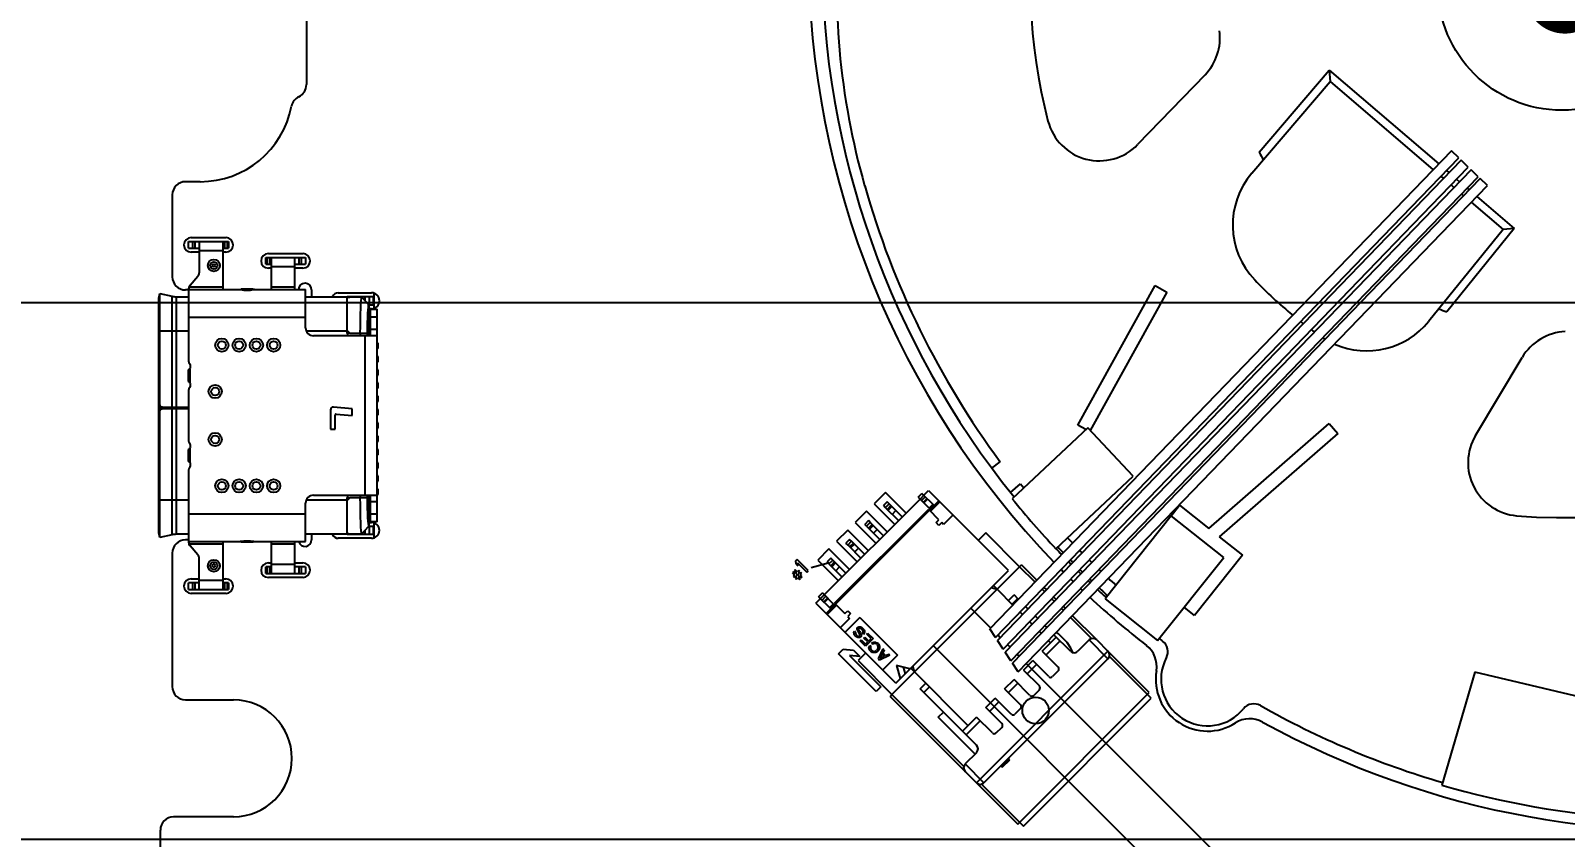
# Model space of a CAD drawing. Header units: millimetres. Extents: x 0 to 594, y 0 to 420.
# Drawn here: x 136.5 to 194.3, y 225.2 to 255.5 of the extents above; entities that cross this region are included whole.
import ezdxf

# ---------------------------------------------------------------- set-up
doc = ezdxf.new("R2010")
doc.units = ezdxf.units.MM
doc.header["$LTSCALE"] = 32.67
doc.layers.get('0').update_dxf_attribs({"linetype": 'CONTINUOUS'})
doc.layers.add('FEATURE', color=7, linetype='CONTINUOUS')
doc.styles.get("Standard").update_dxf_attribs({"font": 'txt', "width": 0.8})
doc.dimstyles.new('DIMSTYLE_1', dxfattribs={"dimtxt": 2.5, "dimasz": 3, "dimexe": 1.5, "dimexo": 1.2, "dimtad": 1, "dimdsep": 46, "dimtxsty": 'STANDARD', "dimblk": '_FILLED', "dimblk1": '_FILLED', "dimblk2": '_FILLED', "dimcen": 0.09, "dimazin": 2, "dimtp": 0.01, "dimtm": 0.01, "dimtfac": 1, "dimtofl": 0, "dimtmove": 0, "dimatfit": 3, "dimldrblk": '_FILLED', "dimfxl": 1, "dimtolj": 1, "dimarcsym": 0})
doc.dimstyles.get("Standard").update_dxf_attribs({"dimtxt": 2.5, "dimasz": 3, "dimexe": 1.5, "dimexo": 1.2, "dimtad": 1, "dimdsep": 46, "dimtxsty": 'STANDARD', "dimblk": '_FILLED', "dimblk1": '_FILLED', "dimblk2": '_FILLED', "dimcen": 0.09, "dimazin": 2, "dimtol": 1, "dimtp": 0.01, "dimtm": 0.01, "dimtfac": 1, "dimtofl": 0, "dimtmove": 0, "dimatfit": 3, "dimldrblk": '_FILLED', "dimfxl": 1, "dimtolj": 1, "dimarcsym": 0})

# ---------------------------------------------------------------- blocks, each defined once
blk = doc.blocks.new('_FILLED')
at = {"color": 0, "linetype": 'BYBLOCK'}
blk.add_solid([(0, 0), (-1, 0.167), (-1, -0.167)], dxfattribs=at)
blk = doc.blocks.new('*D8')
at = {"color": 7, "linetype": 'CONTINUOUS'}
for p, q in [((95.308, 225.109), (95.308, 230.109)), ((95.308, 230.109), (95.308, 222.809)), ((253.985, 225.109), (93.808, 225.109)), ((95.308, 209.895), (95.308, 222.809)), ((118.085, 220.509), (93.808, 220.509)), ((95.308, 220.509), (95.308, 209.895))]:
    blk.add_line(p, q, dxfattribs=at)
at = {"color": 7, "linetype": 'CONTINUOUS', "xscale": 3, "yscale": 3, "zscale": 3}
for p, rotation in [((95.308, 225.109), 270), ((95.308, 220.509), 90)]:
    blk.add_blockref('_FILLED', p, dxfattribs=dict(at, rotation=rotation))
at = {"color": 7, "linetype": 'CONTINUOUS', "insert": (92.183, 215.895), "char_height": 2.5, "width": 6, "attachment_point": 3, "rotation": 90, "line_spacing_factor": 0.9}
blk.add_mtext('4.6', dxfattribs=at)
blk = doc.blocks.new('*D25')
at = {"color": 7, "linetype": 'CONTINUOUS'}
for p, q in [((260.148, 302.939), (123.918, 302.939)), ((125.418, 302.939), (125.418, 274.119)), ((125.418, 245.299), (125.418, 274.119)), ((232.085, 245.299), (123.918, 245.299))]:
    blk.add_line(p, q, dxfattribs=at)
at = {"color": 7, "linetype": 'CONTINUOUS', "xscale": 3, "yscale": 3, "zscale": 3}
for p, rotation in [((125.418, 302.939), 90), ((125.418, 245.299), 270)]:
    blk.add_blockref('_FILLED', p, dxfattribs=dict(at, rotation=rotation))
at = {"color": 7, "linetype": 'CONTINUOUS', "insert": (122.293, 277.185), "char_height": 2.5, "width": 10, "attachment_point": 2, "rotation": 90, "line_spacing_factor": 0.9}
blk.add_mtext('57.64', dxfattribs=at)

msp = doc.modelspace()

# ---------------------------------------------------------------- linework, layer by layer
at = {"color": 7, "linetype": 'CONTINUOUS'}
for p, q in [((146.885, 262.164), (146.885, 253.509)), ((189.984, 251.018), (172.612, 233.028)), ((172.826, 232.703), (190.258, 250.754)), ((190.344, 250.671), (172.893, 232.6)), ((173.107, 232.274), (190.617, 250.407)), ((190.722, 250.306), (173.189, 232.15)), ((142.885, 249.859), (142.335, 249.859)), ((173.402, 231.824), (190.995, 250.042)), ((191.064, 249.975), (173.457, 231.741)), ((173.67, 231.416), (191.338, 249.711)), ((141.835, 249.359), (141.835, 246.284)), ((142.45, 247.354), (142.45, 247.604)), ((142.45, 247.604), (143.95, 247.604)), ((142.45, 247.354), (142.85, 247.354)), ((142.55, 247.754), (143.858, 247.754)), ((142.85, 247.604), (142.85, 246.43)), ((143.75, 245.804), (143.75, 247.604)), ((143.75, 247.354), (143.95, 247.354)), ((143.95, 247.602), (143.95, 247.356)), ((142.85, 247.204), (142.55, 247.204)), ((143.85, 247.204), (143.75, 247.204)), ((145.35, 246.756), (145.35, 247.002)), ((145.351, 247.004), (146.85, 247.004)), ((145.351, 246.754), (145.55, 246.754)), ((145.45, 247.154), (146.758, 247.154)), ((145.55, 247.004), (145.55, 245.804)), ((146.45, 245.804), (146.45, 247.004)), ((146.45, 246.754), (146.85, 246.754)), ((146.85, 247.004), (146.85, 246.754)), ((142.501, 245.961), (142.8, 246.297)), ((145.55, 246.604), (145.45, 246.604)), ((146.75, 246.604), (146.45, 246.604)), ((141.33, 245.478), (141.369, 245.649)), ((141.369, 241.469), (141.369, 245.649)), ((141.369, 245.649), (141.827, 245.546)), ((141.98, 245.529), (142.45, 245.529)), ((142.45, 245.784), (142.335, 245.784)), ((142.45, 245.828), (142.45, 243.112)), ((142.45, 245.804), (144.425, 245.804)), ((144.425, 245.829), (144.425, 245.788)), ((144.425, 245.829), (144.875, 245.829)), ((144.525, 245.781), (144.775, 245.781)), ((144.875, 245.788), (144.875, 245.829)), ((144.875, 245.804), (146.85, 245.804)), ((144.925, 245.804), (144.925, 245.802)), ((146.85, 244.359), (146.85, 245.804)), ((146.85, 245.529), (148.42, 245.529)), ((147.08, 245.784), (147.08, 245.529)), ((148.08, 245.679), (149.33, 245.679)), ((148.42, 244.154), (148.42, 245.522)), ((148.496, 245.529), (148.496, 245.505)), ((149.39, 245.529), (148.496, 245.529)), ((148.966, 245.507), (148.52, 245.507)), ((149.225, 245.237), (148.966, 245.507)), ((149.24, 245.529), (149.24, 245.229)), ((149.39, 245.529), (149.39, 245.229)), ((149.415, 245.679), (149.415, 245.079)), ((141.33, 236.64), (141.33, 245.478)), ((149.225, 245.237), (149.215, 245.206)), ((149.225, 244.859), (149.225, 245.237)), ((149.225, 245.229), (149.39, 245.229)), ((149.225, 245.209), (149.24, 245.209)), ((149.24, 244.059), (149.24, 245.209)), ((149.33, 245.079), (149.24, 245.079)), ((149.29, 244.059), (149.29, 245.059)), ((149.29, 245.059), (149.54, 245.059)), ((149.54, 237.059), (149.54, 245.059)), ((149.24, 244.849), (149.225, 244.859)), ((149.225, 244.859), (149.24, 244.859)), ((149.54, 244.059), (147.15, 244.059)), ((148.52, 244.159), (148.42, 244.259)), ((148.52, 244.159), (149.188, 244.159)), ((148.924, 244.059), (148.924, 244.159)), ((149.188, 244.059), (149.188, 244.159)), ((149.586, 243.784), (149.54, 243.784)), ((149.586, 243.584), (149.586, 243.784)), ((149.586, 243.584), (149.54, 243.584)), ((149.586, 243.284), (149.54, 243.284)), ((149.586, 243.084), (149.586, 243.284)), ((142.45, 242.334), (142.45, 242.784)), ((142.5, 242.831), (142.5, 242.287)), ((149.54, 243.084), (149.586, 243.084)), ((149.586, 242.784), (149.54, 242.784)), ((149.586, 242.584), (149.586, 242.784)), ((149.54, 242.584), (149.586, 242.584)), ((149.586, 242.284), (149.54, 242.284)), ((149.586, 242.084), (149.54, 242.084)), ((149.586, 242.084), (149.586, 242.284)), ((142.45, 242.006), (142.45, 240.112)), ((149.586, 241.784), (149.54, 241.784)), ((149.54, 241.584), (149.586, 241.584)), ((149.586, 241.584), (149.586, 241.784)), ((141.369, 236.469), (141.369, 241.219)), ((141.406, 241.369), (142.45, 241.369)), ((141.406, 241.319), (142.45, 241.319)), ((141.425, 241.369), (141.425, 241.319)), ((141.58, 241.319), (141.58, 241.369)), ((141.73, 241.369), (141.73, 241.319)), ((147.79, 241.277), (147.79, 240.547)), ((148.6, 241.315), (147.899, 241.376)), ((147.97, 240.547), (147.97, 241.087)), ((147.997, 241.112), (148.6, 241.059)), ((148.6, 241.059), (148.6, 241.315)), ((149.586, 241.284), (149.54, 241.284)), ((149.54, 241.084), (149.586, 241.084)), ((149.586, 241.084), (149.586, 241.284)), ((147.79, 240.547), (147.97, 240.547)), ((149.586, 240.784), (149.54, 240.784)), ((149.54, 240.584), (149.586, 240.584)), ((149.586, 240.584), (149.586, 240.784)), ((142.45, 239.334), (142.45, 239.784)), ((142.5, 239.831), (142.5, 239.287)), ((149.586, 240.284), (149.54, 240.284)), ((149.54, 240.084), (149.586, 240.084)), ((149.586, 239.784), (149.54, 239.784)), ((149.586, 240.084), (149.586, 240.284)), ((149.586, 239.584), (149.586, 239.784)), ((149.586, 239.584), (149.54, 239.584)), ((149.586, 239.284), (149.54, 239.284)), ((149.586, 239.084), (149.586, 239.284)), ((142.45, 239.006), (142.45, 236.29)), ((149.54, 239.084), (149.586, 239.084)), ((149.586, 238.784), (149.54, 238.784)), ((149.54, 238.584), (149.586, 238.584)), ((149.586, 238.584), (149.586, 238.784)), ((147.15, 238.059), (149.54, 238.059)), ((148.924, 237.959), (148.924, 238.059)), ((149.188, 237.959), (149.188, 238.059)), ((149.24, 236.909), (149.24, 238.059)), ((149.29, 237.059), (149.29, 238.059)), ((149.586, 238.284), (149.54, 238.284)), ((149.54, 238.084), (149.586, 238.084)), ((149.586, 238.084), (149.586, 238.284)), ((169.913, 237.988), (170.054, 238.129)), ((170.514, 237.67), (170.054, 238.129)), ((170.125, 238.059), (170.302, 238.236)), ((170.302, 238.236), (170.705, 237.832)), ((146.85, 236.314), (146.85, 237.759)), ((148.42, 236.596), (148.42, 237.964)), ((148.52, 237.959), (148.42, 237.859)), ((149.188, 237.959), (148.52, 237.959)), ((166.377, 234.311), (169.983, 237.917)), ((166.766, 233.993), (170.302, 237.528)), ((170.337, 237.493), (166.801, 233.958)), ((168.746, 237.811), (168.605, 237.67)), ((168.686, 237.589), (168.605, 237.67)), ((168.686, 237.589), (169.17, 237.104)), ((168.827, 237.73), (168.746, 237.811)), ((169.312, 237.246), (168.827, 237.73)), ((169.913, 237.988), (170.372, 237.528)), ((170.125, 237.776), (170.266, 237.917)), ((170.337, 237.493), (170.302, 237.528)), ((170.337, 237.493), (170.676, 237.832)), ((170.69, 237.139), (170.337, 237.493)), ((170.726, 237.811), (170.372, 237.458)), ((170.705, 237.832), (170.726, 237.811)), ((173.307, 235.23), (170.726, 237.811)), ((148.966, 236.611), (149.225, 236.881)), ((149.215, 236.912), (149.225, 236.881)), ((149.225, 237.259), (149.24, 237.269)), ((149.225, 237.259), (149.225, 236.881)), ((149.225, 237.259), (149.24, 237.259)), ((149.225, 236.909), (149.24, 236.909)), ((149.39, 236.889), (149.225, 236.889)), ((149.24, 237.039), (149.33, 237.039)), ((149.24, 236.889), (149.24, 236.589)), ((149.54, 237.059), (149.29, 237.059)), ((149.39, 236.889), (149.39, 236.589)), ((149.415, 237.039), (149.415, 236.439)), ((168.039, 237.104), (167.897, 236.963)), ((167.978, 236.882), (167.897, 236.963)), ((167.978, 236.882), (168.463, 236.397)), ((168.12, 237.023), (168.039, 237.104)), ((168.605, 236.538), (168.12, 237.023)), ((170.584, 237.033), (170.69, 237.139)), ((170.69, 236.927), (170.584, 237.033)), ((170.797, 237.033), (170.69, 236.927)), ((170.867, 236.963), (170.797, 237.033)), ((171.221, 237.316), (170.867, 236.963)), ((141.369, 236.469), (141.33, 236.64)), ((141.827, 236.572), (141.369, 236.469)), ((142.45, 236.589), (141.98, 236.589)), ((142.45, 236.384), (142.335, 236.384)), ((142.45, 236.314), (144.425, 236.314)), ((143.75, 234.514), (143.75, 236.314)), ((144.375, 236.314), (144.375, 236.316)), ((144.425, 236.33), (144.425, 236.289)), ((144.875, 236.289), (144.425, 236.289)), ((144.775, 236.337), (144.525, 236.337)), ((144.875, 236.289), (144.875, 236.33)), ((144.875, 236.314), (146.85, 236.314)), ((145.55, 236.314), (145.55, 235.114)), ((146.45, 235.114), (146.45, 236.314)), ((148.42, 236.589), (146.85, 236.589)), ((147.08, 236.589), (147.08, 236.384)), ((149.33, 236.439), (148.08, 236.439)), ((148.496, 236.613), (148.496, 236.589)), ((148.496, 236.589), (149.39, 236.589)), ((148.52, 236.611), (148.966, 236.611)), ((167.332, 236.397), (167.19, 236.256)), ((167.413, 236.316), (167.332, 236.397)), ((167.897, 235.831), (167.413, 236.316)), ((141.835, 235.884), (141.835, 230.859)), ((142.8, 235.821), (142.501, 236.157)), ((142.85, 234.514), (142.85, 235.688)), ((166.625, 235.69), (166.483, 235.549)), ((166.706, 235.609), (166.625, 235.69)), ((167.271, 236.175), (167.19, 236.256)), ((167.271, 236.175), (167.756, 235.69)), ((168.534, 235.761), (168.569, 235.725)), ((145.35, 235.116), (145.35, 235.362)), ((145.55, 235.364), (145.351, 235.364)), ((145.351, 235.114), (146.85, 235.114)), ((145.45, 235.514), (145.55, 235.514)), ((146.45, 235.514), (146.75, 235.514)), ((146.85, 235.364), (146.45, 235.364)), ((146.85, 235.364), (146.85, 235.114)), ((166.564, 235.467), (166.483, 235.549)), ((166.564, 235.467), (167.049, 234.983)), ((167.19, 235.124), (166.706, 235.609)), ((169.064, 230.988), (173.307, 235.23)), ((173.731, 235.372), (172.883, 234.523)), ((174.313, 234.79), (173.731, 235.372)), ((142.45, 234.514), (142.45, 234.764)), ((142.85, 234.764), (142.45, 234.764)), ((142.55, 234.914), (142.85, 234.914)), ((143.75, 234.914), (143.85, 234.914)), ((143.95, 234.764), (143.75, 234.764)), ((143.95, 234.762), (143.95, 234.516)), ((146.758, 234.964), (145.45, 234.964)), ((172.659, 234.583), (172.883, 234.523)), ((142.45, 234.514), (143.95, 234.514)), ((143.858, 234.364), (142.55, 234.364)), ((166.059, 233.993), (166.236, 234.17)), ((166.059, 233.993), (166.448, 233.604)), ((166.165, 234.24), (166.306, 234.382)), ((166.165, 234.24), (166.625, 233.781)), ((166.766, 233.922), (166.306, 234.382)), ((166.377, 234.028), (166.519, 234.17)), ((166.801, 233.958), (166.448, 233.604)), ((166.766, 233.993), (166.801, 233.958)), ((166.801, 233.958), (167.155, 233.604)), ((169.771, 231.412), (172.883, 234.523)), ((172.883, 234.523), (173.479, 233.927)), ((173.307, 234.099), (173.519, 234.311)), ((173.688, 234.142), (173.519, 234.311)), ((174.666, 234.436), (174.582, 234.521)), ((175.038, 234.065), (174.935, 234.168)), ((166.483, 233.569), (166.448, 233.604)), ((166.837, 233.922), (166.483, 233.569)), ((169.064, 230.988), (166.483, 233.569)), ((167.332, 233.427), (166.978, 233.074)), ((167.155, 233.604), (167.261, 233.71)), ((167.721, 233.463), (167.155, 232.897)), ((167.261, 233.71), (167.367, 233.604)), ((167.367, 233.604), (167.261, 233.498)), ((167.261, 233.498), (167.332, 233.427)), ((167.721, 233.463), (169.135, 232.048)), ((173.748, 233.658), (173.833, 233.573)), ((173.956, 233.874), (174.041, 233.789)), ((174.31, 233.52), (174.413, 233.417)), ((175.375, 233.728), (175.307, 233.796)), ((176.418, 232.685), (175.644, 233.459)), ((167.493, 232.89), (167.5, 232.918)), ((167.497, 232.851), (167.493, 232.89)), ((167.507, 232.826), (167.497, 232.851)), ((167.5, 232.918), (167.518, 232.95)), ((167.525, 232.794), (167.507, 232.826)), ((167.518, 232.95), (167.553, 232.915)), ((167.553, 232.915), (167.543, 232.89)), ((167.543, 232.89), (167.546, 232.858)), ((167.546, 232.858), (167.56, 232.83)), ((167.56, 232.83), (167.578, 232.805)), ((167.578, 232.805), (167.596, 232.787)), ((167.613, 233.038), (167.617, 233.056)), ((167.617, 233.021), (167.613, 233.038)), ((167.617, 233.056), (167.631, 233.077)), ((167.627, 232.996), (167.617, 233.021)), ((167.656, 232.939), (167.627, 232.996)), ((167.631, 233.077), (167.656, 233.095)), ((167.656, 233.095), (167.68, 233.106)), ((167.716, 232.83), (167.656, 232.939)), ((167.67, 233.053), (167.659, 233.035)), ((167.659, 233.035), (167.659, 233.021)), ((167.659, 233.021), (167.67, 232.996)), ((167.684, 233.06), (167.67, 233.053)), ((167.67, 232.996), (167.709, 232.929)), ((167.68, 233.106), (167.705, 233.109)), ((167.709, 233.063), (167.684, 233.06)), ((167.705, 233.109), (167.737, 233.106)), ((167.73, 233.056), (167.709, 233.063)), ((167.709, 232.929), (167.737, 232.879)), ((167.726, 232.791), (167.716, 232.83)), ((167.758, 233.042), (167.73, 233.056)), ((167.737, 233.106), (167.772, 233.091)), ((167.737, 232.879), (167.758, 232.83)), ((167.79, 233.017), (167.758, 233.042)), ((167.758, 232.83), (167.769, 232.777)), ((167.772, 233.091), (167.808, 233.07)), ((167.808, 232.999), (167.79, 233.017)), ((167.808, 233.07), (167.84, 233.038)), ((167.825, 232.975), (167.808, 232.999)), ((167.811, 232.855), (167.833, 232.883)), ((167.847, 232.819), (167.811, 232.855)), ((167.836, 232.957), (167.825, 232.975)), ((167.833, 232.883), (167.843, 232.908)), ((167.843, 232.936), (167.836, 232.957)), ((167.84, 233.038), (167.854, 233.017)), ((167.843, 232.908), (167.843, 232.936)), ((167.868, 232.847), (167.847, 232.819)), ((167.854, 233.017), (167.875, 232.982)), ((167.882, 232.883), (167.868, 232.847)), ((167.875, 232.982), (167.886, 232.957)), ((167.889, 232.925), (167.882, 232.883)), ((167.886, 232.957), (167.889, 232.925)), ((167.974, 232.833), (168.009, 232.869)), ((168.14, 232.667), (167.974, 232.833)), ((168.009, 232.869), (168.214, 232.664)), ((172.826, 232.703), (172.612, 233.028)), ((174.101, 233.304), (174.204, 233.202)), ((174.473, 232.933), (174.541, 232.865)), ((174.681, 233.149), (174.75, 233.08)), ((175.64, 232.19), (175.018, 232.812)), ((175.191, 232.849), (175.108, 232.904)), ((175.517, 232.522), (175.191, 232.849)), ((167.543, 232.77), (167.525, 232.794)), ((167.564, 232.748), (167.543, 232.77)), ((167.589, 232.731), (167.564, 232.748)), ((167.617, 232.717), (167.589, 232.731)), ((167.596, 232.787), (167.62, 232.77)), ((167.638, 232.71), (167.617, 232.717)), ((167.62, 232.77), (167.649, 232.756)), ((167.677, 232.706), (167.638, 232.71)), ((167.649, 232.756), (167.666, 232.752)), ((167.666, 232.752), (167.695, 232.752)), ((167.709, 232.71), (167.677, 232.706)), ((167.695, 232.752), (167.712, 232.763)), ((167.726, 232.713), (167.709, 232.71)), ((167.712, 232.763), (167.719, 232.77)), ((167.719, 232.77), (167.726, 232.791)), ((167.741, 232.72), (167.726, 232.713)), ((167.73, 232.582), (167.765, 232.618)), ((167.932, 232.381), (167.73, 232.582)), ((167.748, 232.727), (167.741, 232.72)), ((167.762, 232.748), (167.748, 232.727)), ((167.769, 232.777), (167.762, 232.748)), ((167.765, 232.618), (167.928, 232.455)), ((167.864, 232.688), (167.9, 232.724)), ((168.013, 232.54), (167.864, 232.688)), ((167.9, 232.724), (168.048, 232.575)), ((167.928, 232.455), (168.013, 232.54)), ((168.214, 232.664), (167.932, 232.381)), ((168.048, 232.575), (168.14, 232.667)), ((168.059, 232.324), (168.069, 232.37)), ((168.062, 232.292), (168.059, 232.324)), ((168.073, 232.261), (168.062, 232.292)), ((168.069, 232.37), (168.087, 232.409)), ((168.091, 232.229), (168.073, 232.261)), ((168.087, 232.409), (168.13, 232.381)), ((168.108, 232.204), (168.091, 232.229)), ((168.115, 232.345), (168.112, 232.321)), ((168.112, 232.321), (168.115, 232.296)), ((168.13, 232.381), (168.115, 232.345)), ((168.115, 232.296), (168.13, 232.268)), ((168.13, 232.268), (168.147, 232.243)), ((168.168, 232.222), (168.147, 232.243)), ((168.158, 232.494), (168.204, 232.519)), ((168.158, 232.494), (168.197, 232.455)), ((168.168, 232.222), (168.193, 232.204)), ((168.232, 232.476), (168.197, 232.455)), ((168.204, 232.519), (168.236, 232.529)), ((168.26, 232.483), (168.232, 232.476)), ((168.236, 232.529), (168.274, 232.533)), ((168.282, 232.483), (168.26, 232.483)), ((168.274, 232.533), (168.313, 232.529)), ((168.299, 232.48), (168.282, 232.483)), ((168.327, 232.466), (168.299, 232.48)), ((168.313, 232.529), (168.335, 232.522)), ((168.317, 232.208), (168.345, 232.229)), ((168.352, 232.448), (168.327, 232.466)), ((168.335, 232.522), (168.366, 232.505)), ((168.366, 232.25), (168.345, 232.229)), ((168.352, 232.448), (168.373, 232.427)), ((168.366, 232.505), (168.391, 232.487)), ((168.366, 232.25), (168.388, 232.278)), ((168.391, 232.402), (168.373, 232.427)), ((168.388, 232.278), (168.402, 232.307)), ((168.412, 232.466), (168.391, 232.487)), ((168.405, 232.374), (168.391, 232.402)), ((168.402, 232.307), (168.409, 232.335)), ((168.409, 232.356), (168.405, 232.374)), ((168.426, 232.239), (168.405, 232.211)), ((168.409, 232.335), (168.409, 232.356)), ((168.412, 232.466), (168.43, 232.441)), ((168.412, 231.9), (168.593, 232.285)), ((168.448, 232.282), (168.426, 232.239)), ((168.43, 232.441), (168.448, 232.409)), ((168.448, 232.409), (168.455, 232.388)), ((168.455, 232.317), (168.448, 232.282)), ((168.455, 232.388), (168.458, 232.349)), ((168.458, 232.349), (168.455, 232.317)), ((168.632, 232.246), (168.579, 232.13)), ((168.632, 232.246), (168.593, 232.285)), ((173.107, 232.274), (172.893, 232.6)), ((174.58, 232.19), (175.11, 232.72)), ((174.81, 232.596), (174.898, 232.508)), ((175.663, 232.305), (175.517, 232.522)), ((175.736, 232.161), (175.663, 232.305)), ((176.347, 232.614), (175.923, 232.19)), ((176.63, 232.614), (177.054, 232.19)), ((168.108, 232.204), (168.13, 232.183)), ((168.154, 232.165), (168.13, 232.183)), ((168.186, 232.147), (168.154, 232.165)), ((168.207, 232.14), (168.186, 232.147)), ((168.193, 232.204), (168.221, 232.19)), ((168.246, 232.137), (168.207, 232.14)), ((168.221, 232.19), (168.239, 232.186)), ((168.239, 232.186), (168.26, 232.186)), ((168.278, 232.14), (168.246, 232.137)), ((168.26, 232.186), (168.289, 232.193)), ((168.313, 232.147), (168.278, 232.14)), ((168.289, 232.193), (168.317, 232.208)), ((168.356, 232.169), (168.313, 232.147)), ((168.384, 232.19), (168.356, 232.169)), ((168.384, 232.19), (168.405, 232.211)), ((168.412, 231.9), (168.455, 231.858)), ((168.84, 232.038), (168.455, 231.858)), ((168.55, 232.087), (168.483, 231.928)), ((168.483, 231.928), (168.639, 231.999)), ((168.639, 231.999), (168.55, 232.087)), ((169.135, 232.048), (168.569, 231.483)), ((168.685, 232.024), (168.579, 232.13)), ((168.685, 232.024), (168.801, 232.077)), ((168.84, 232.038), (168.801, 232.077)), ((169.099, 231.659), (169.234, 231.158)), ((169.601, 231.525), (169.099, 231.659)), ((177.054, 231.907), (172.388, 227.24)), ((173.402, 231.824), (173.189, 232.15)), ((173.67, 231.416), (173.457, 231.741)), ((173.872, 231.483), (174.226, 231.836)), ((174.827, 231.235), (174.226, 231.836)), ((174.58, 232.19), (175.181, 231.589)), ((178.681, 230.422), (177.125, 231.978)), ((169.771, 231.412), (168.923, 230.563)), ((169.35, 231.592), (169.418, 231.341)), ((169.771, 231.412), (169.711, 231.635)), ((171.786, 229.397), (169.771, 231.412)), ((173.165, 230.776), (173.519, 231.129)), ((174.12, 230.528), (173.519, 231.129)), ((173.872, 231.483), (174.474, 230.882)), ((175.181, 231.447), (174.968, 231.235)), ((168.923, 230.563), (171.61, 227.876)), ((169.983, 230.776), (170.196, 230.988)), ((172.105, 228.654), (169.983, 230.776)), ((173.165, 230.776), (173.766, 230.174)), ((174.474, 230.74), (174.261, 230.528)), ((142.335, 230.359), (144.135, 230.359)), ((170.668, 229.703), (170.881, 229.916)), ((172.458, 230.068), (172.812, 230.422)), ((173.059, 229.467), (172.458, 230.068)), ((173.413, 229.821), (172.812, 230.422)), ((173.766, 230.033), (173.554, 229.821)), ((173.872, 225.614), (178.681, 230.422)), ((172.052, 228.319), (170.668, 229.703)), ((171.574, 229.185), (172.105, 229.715)), ((172.706, 229.114), (172.105, 229.715)), ((172.847, 229.114), (173.059, 229.326)), ((172.105, 228.371), (171.68, 227.947)), ((172.105, 227.24), (171.68, 227.664)), ((173.073, 227.827), (173.024, 227.876)), ((173.079, 227.833), (173.03, 227.882)), ((173.098, 227.851), (173.048, 227.9)), ((173.122, 227.875), (173.072, 227.925)), ((173.073, 227.827), (173.356, 228.11)), ((173.09, 227.943), (173.14, 227.893)), ((173.146, 227.899), (173.096, 227.949)), ((173.158, 227.911), (173.108, 227.961)), ((173.176, 227.929), (173.126, 227.979)), ((173.188, 227.941), (173.138, 227.991)), ((173.194, 227.947), (173.144, 227.997)), ((173.2, 227.953), (173.15, 228.003)), ((173.212, 227.965), (173.162, 228.015)), ((173.236, 227.989), (173.186, 228.039)), ((173.26, 228.013), (173.21, 228.063)), ((173.29, 228.044), (173.241, 228.093)), ((173.314, 228.068), (173.265, 228.117)), ((173.338, 228.092), (173.289, 228.141)), ((173.35, 228.104), (173.301, 228.153)), ((173.356, 228.11), (173.307, 228.159)), ((172.317, 227.169), (173.872, 225.614)), ((144.135, 225.959), (141.885, 225.959)), ((141.385, 223.609), (141.385, 225.459))]:
    msp.add_line(p, q, dxfattribs=at)
at = {"color": 9, "linetype": 'CONTINUOUS'}
for p, q in [((142.6, 247.604), (142.6, 247.354)), ((142.7, 247.354), (142.7, 247.604)), ((143.75, 247.254), (142.85, 247.254)), ((143.794, 247.604), (143.794, 247.354)), ((143.907, 247.354), (143.907, 247.604)), ((145.394, 247.004), (145.394, 246.754)), ((145.507, 246.754), (145.507, 247.004)), ((146.6, 247.004), (146.6, 246.754)), ((146.7, 246.754), (146.7, 247.004)), ((146.45, 246.654), (145.55, 246.654)), ((141.827, 241.369), (141.827, 245.546)), ((141.98, 245.529), (141.98, 241.369)), ((142.465, 245.904), (143.75, 245.904)), ((145.55, 245.904), (146.45, 245.904)), ((148.57, 245.529), (148.57, 245.507)), ((149.09, 245.377), (149.09, 245.529)), ((149.261, 245.229), (149.261, 245.529)), ((146.85, 244.754), (142.45, 244.754)), ((149.54, 244.759), (149.29, 244.759)), ((142.45, 244.229), (141.33, 244.229)), ((148.42, 244.229), (146.882, 244.229)), ((148.52, 244.159), (148.42, 244.159)), ((149.09, 238.059), (149.09, 244.059)), ((149.29, 244.309), (149.54, 244.309)), ((141.33, 241.469), (141.369, 241.469)), ((141.369, 241.219), (141.33, 241.219)), ((141.827, 236.572), (141.827, 241.319)), ((141.98, 241.319), (141.98, 236.589)), ((170.125, 238.059), (169.983, 237.917)), ((170.038, 237.862), (170.18, 238.004)), ((141.33, 237.889), (142.45, 237.889)), ((146.882, 237.889), (148.42, 237.889)), ((148.42, 237.959), (148.52, 237.959)), ((149.54, 237.809), (149.29, 237.809)), ((168.675, 237.599), (168.817, 237.741)), ((168.887, 237.67), (168.746, 237.528)), ((168.923, 237.634), (168.781, 237.493)), ((168.935, 237.339), (169.076, 237.481)), ((170.247, 237.937), (170.106, 237.795)), ((170.325, 237.575), (170.467, 237.717)), ((170.712, 237.797), (170.676, 237.832)), ((142.45, 237.364), (146.85, 237.364)), ((149.261, 236.589), (149.261, 236.889)), ((149.29, 237.359), (149.54, 237.359)), ((167.968, 236.892), (168.11, 237.033)), ((168.18, 236.963), (168.039, 236.821)), ((168.216, 236.927), (168.074, 236.786)), ((148.57, 236.611), (148.57, 236.589)), ((149.09, 236.589), (149.09, 236.741)), ((167.261, 236.185), (167.402, 236.326)), ((168.228, 236.632), (168.369, 236.774)), ((143.75, 236.214), (142.465, 236.214)), ((146.45, 236.214), (145.55, 236.214)), ((167.473, 236.256), (167.332, 236.114)), ((167.508, 236.22), (167.367, 236.079)), ((167.521, 235.925), (167.662, 236.067)), ((145.394, 235.364), (145.394, 235.114)), ((145.507, 235.114), (145.507, 235.364)), ((145.55, 235.464), (146.45, 235.464)), ((146.6, 235.364), (146.6, 235.114)), ((146.7, 235.114), (146.7, 235.364)), ((166.554, 235.478), (166.695, 235.619)), ((166.766, 235.549), (166.625, 235.407)), ((166.801, 235.513), (166.66, 235.372)), ((166.814, 235.218), (166.955, 235.36)), ((142.6, 234.764), (142.6, 234.514)), ((142.7, 234.514), (142.7, 234.764)), ((142.85, 234.864), (143.75, 234.864)), ((143.794, 234.764), (143.794, 234.514)), ((143.907, 234.514), (143.907, 234.764)), ((166.377, 234.311), (166.236, 234.17)), ((166.291, 234.115), (166.432, 234.256)), ((166.499, 234.189), (166.358, 234.047)), ((166.578, 233.828), (166.719, 233.969)), ((173.66, 234.17), (173.448, 233.958)), ((175.251, 232.579), (174.721, 232.048)), ((177.054, 231.907), (176.347, 232.614)), ((172.105, 227.24), (177.054, 232.19)), ((174.367, 231.695), (174.014, 231.341)), ((170.337, 230.846), (170.125, 230.634)), ((173.66, 230.988), (173.307, 230.634)), ((172.953, 230.281), (172.6, 229.927)), ((172.246, 229.573), (171.716, 229.043)), ((171.68, 227.947), (172.388, 227.24))]:
    msp.add_line(p, q, dxfattribs=at)
at = {"color": 40, "linetype": 'CONTINUOUS'}
for p, q in [((168.675, 238.165), (168.251, 237.741)), ((169.453, 237.387), (168.675, 238.165)), ((167.968, 237.458), (167.544, 237.033)), ((168.746, 236.68), (167.968, 237.458)), ((168.251, 237.741), (169.029, 236.963)), ((167.544, 237.033), (168.322, 236.256)), ((167.261, 236.751), (166.837, 236.326)), ((166.837, 236.326), (167.615, 235.549)), ((168.039, 235.973), (167.261, 236.751)), ((172.458, 236.645), (172.175, 236.362)), ((173.731, 235.372), (172.458, 236.645)), ((166.554, 236.043), (166.13, 235.619)), ((167.332, 235.266), (166.554, 236.043)), ((165.214, 235.184), (165.178, 235.149)), ((165.178, 235.149), (165.26, 235.068)), ((165.295, 235.103), (165.214, 235.184)), ((165.284, 235.255), (165.249, 235.22)), ((165.249, 235.22), (165.33, 235.139)), ((165.366, 235.174), (165.284, 235.255)), ((165.33, 235.139), (165.295, 235.103)), ((165.352, 235.647), (165.299, 235.594)), ((165.299, 235.594), (165.309, 235.478)), ((165.309, 235.478), (165.381, 235.406)), ((165.776, 235.223), (165.352, 235.647)), ((165.419, 235.227), (165.366, 235.174)), ((165.381, 235.406), (165.371, 235.522)), ((165.371, 235.522), (165.723, 235.17)), ((165.402, 235.138), (165.455, 235.191)), ((165.438, 235.102), (165.402, 235.138)), ((165.455, 235.191), (165.419, 235.227)), ((165.491, 235.155), (165.438, 235.102)), ((165.474, 235.066), (165.527, 235.119)), ((165.527, 235.119), (165.491, 235.155)), ((165.723, 235.17), (165.776, 235.223)), ((166.527, 235.504), (165.886, 235.333)), ((166.13, 235.619), (166.907, 234.841)), ((173.731, 235.372), (173.802, 235.442)), ((174.382, 234.862), (173.802, 235.442)), ((165.26, 235.068), (165.207, 235.015)), ((165.207, 235.015), (165.243, 234.979)), ((165.243, 234.979), (165.296, 235.032)), ((165.332, 234.996), (165.279, 234.943)), ((165.279, 234.943), (165.315, 234.907)), ((165.296, 235.032), (165.332, 234.996)), ((165.315, 234.907), (165.368, 234.96)), ((165.331, 235.067), (165.366, 235.103)), ((165.367, 235.031), (165.331, 235.067)), ((165.366, 235.103), (165.403, 235.066)), ((165.403, 235.066), (165.367, 235.031)), ((165.368, 234.96), (165.44, 234.887)), ((165.403, 234.995), (165.439, 235.03)), ((165.476, 234.923), (165.403, 234.995)), ((165.439, 235.03), (165.511, 234.958)), ((165.44, 234.887), (165.476, 234.923)), ((165.546, 234.993), (165.474, 235.066)), ((165.511, 234.958), (165.546, 234.993)), ((172.741, 234.665), (172.883, 234.523)), ((174.736, 234.508), (174.651, 234.593)), ((175.107, 234.137), (175.005, 234.24)), ((171.893, 233.816), (172.646, 233.063)), ((175.444, 233.8), (175.376, 233.868)), ((176.63, 232.614), (175.713, 233.531)), ((166.912, 232.088), (167.089, 232.265)), ((167.089, 232.265), (167.476, 232.231)), ((167.476, 232.231), (167.717, 231.991)), ((170.478, 232.402), (184.62, 218.26)), ((172.916, 232.793), (172.999, 232.71)), ((173.27, 232.438), (173.37, 232.338)), ((168.326, 230.674), (166.912, 232.088)), ((167.33, 232.024), (168.503, 230.851)), ((167.717, 231.991), (167.33, 232.024)), ((167.933, 232.119), (167.65, 231.836)), ((167.65, 231.836), (168.923, 230.563)), ((173.639, 232.069), (173.707, 232.001)), ((173.976, 231.733), (186.035, 219.674)), ((178.61, 230.634), (177.054, 232.19)), ((169.771, 231.412), (169.63, 231.553)), ((168.503, 230.851), (168.326, 230.674)), ((168.852, 230.493), (168.923, 230.563)), ((168.852, 230.493), (171.68, 227.664)), ((173.66, 225.684), (178.61, 230.634)), ((172.105, 227.24), (173.66, 225.684))]:
    msp.add_line(p, q, dxfattribs=at)
at = {"color": 7, "linetype": 'CONTINUOUS'}
for points in [[(144.438, 245.786), (144.405, 245.792), (144.383, 245.797), (144.375, 245.802)], [(144.525, 245.781), (144.48, 245.782), (144.438, 245.786)], [(144.897, 245.792), (144.864, 245.786), (144.822, 245.782), (144.775, 245.781)], [(144.925, 245.802), (144.918, 245.798), (144.897, 245.792)], [(148.496, 245.529), (148.459, 245.528), (148.433, 245.526), (148.42, 245.522)], [(148.928, 245.085), (148.936, 245.255), (148.945, 245.384), (148.955, 245.469), (148.966, 245.507)], [(148.424, 245.497), (148.423, 245.497), (148.422, 245.496), (148.42, 245.495)], [(148.912, 244.159), (148.913, 244.408), (148.916, 244.652), (148.921, 244.881), (148.928, 245.085)], [(149.215, 245.206), (149.205, 245.138), (149.196, 245.035), (149.188, 244.899), (149.181, 244.736), (149.176, 244.553), (149.173, 244.358), (149.172, 244.159)], [(141.466, 241.369), (141.436, 241.374), (141.409, 241.388), (141.387, 241.41), (141.374, 241.438), (141.369, 241.469)], [(141.369, 241.219), (141.374, 241.25), (141.387, 241.278), (141.409, 241.3), (141.436, 241.314), (141.466, 241.319)], [(148.936, 236.863), (148.928, 237.033), (148.921, 237.237), (148.916, 237.466), (148.913, 237.71), (148.912, 237.959)], [(149.172, 237.959), (149.173, 237.76), (149.176, 237.565), (149.181, 237.382), (149.188, 237.219), (149.196, 237.083), (149.205, 236.98), (149.215, 236.912)], [(148.966, 236.611), (148.955, 236.649), (148.945, 236.734), (148.936, 236.863)], [(144.375, 236.316), (144.383, 236.32), (144.404, 236.326)], [(144.404, 236.326), (144.437, 236.332), (144.479, 236.336), (144.525, 236.337)], [(144.775, 236.337), (144.821, 236.336), (144.863, 236.332)], [(144.863, 236.332), (144.896, 236.326), (144.918, 236.32), (144.925, 236.316)], [(148.42, 236.596), (148.433, 236.591), (148.459, 236.589), (148.496, 236.589)]]:
    msp.add_lwpolyline(points, dxfattribs=at)
at = {"color": 9, "linetype": 'CONTINUOUS'}
for centre, radius in [((143.4, 246.709), 0.225), ((143.4, 246.709), 0.138), ((143.4, 246.709), 0.0518), ((143.7, 243.709), 0.15), ((144.35, 243.709), 0.15), ((145, 243.709), 0.15), ((145.65, 243.709), 0.15), ((143.45, 241.959), 0.15), ((143.45, 240.159), 0.15), ((143.7, 238.409), 0.15), ((144.35, 238.409), 0.15), ((145, 238.409), 0.15), ((145.65, 238.409), 0.15), ((143.4, 235.409), 0.225), ((143.4, 235.409), 0.138), ((143.4, 235.409), 0.0518)]:
    msp.add_circle(centre, radius, dxfattribs=at)
at = {"color": 7, "linetype": 'CONTINUOUS'}
for centre in [(143.7, 243.709), (144.35, 243.709), (145, 243.709), (145.65, 243.709), (143.45, 241.959), (143.45, 240.159), (143.7, 238.409), (144.35, 238.409), (145, 238.409), (145.65, 238.409)]:
    msp.add_circle(centre, 0.25, dxfattribs=at)
at = {"color": 40, "linetype": 'CONTINUOUS'}
msp.add_circle((174.332, 229.962), 0.5, dxfattribs=at)
at = {"color": 7, "linetype": 'CONTINUOUS'}
for centre, radius, start, end in [((198.785, 258.439), 33, 180, 223.95587), ((146.814, 252.605), 0.5, 115.36408, 169.14052), ((146.385, 253.509), 0.5, 295.36408, 360), ((142.885, 253.359), 3.5, 270, 349.14052), ((142.335, 249.359), 0.5, 90, 180), ((142.55, 247.479), 0.275, 90, 270), ((143.85, 247.479), 0.275, 270, 88.44336), ((145.45, 246.879), 0.275, 90, 270), ((146.75, 246.879), 0.275, 270, 88.44336), ((142.335, 246.284), 0.5, 180, 270), ((142.65, 246.43), 0.2, 318.36646, 360), ((141.98, 246.229), 0.7, 257.33342, 270), ((142.65, 245.828), 0.2, 138.36646, 180), ((146.83, 245.784), 0.25, 0, 180), ((148.08, 245.449), 0.23, 90, 158.71571), ((149.33, 245.379), 0.3, 270, 90), ((147.15, 244.359), 0.3, 180, 270), ((148.62, 244.154), 0.2, 180, 208.35935), ((142.6, 243.112), 0.15, 180, 221.40962), ((142.375, 242.914), 0.15, 300, 41.40962), ((142.375, 242.204), 0.15, 318.59038, 60), ((142.6, 242.006), 0.15, 138.59038, 180), ((147.89, 241.277), 0.1, 84.90042, 180), ((147.995, 241.087), 0.025, 85, 180), ((142.6, 240.112), 0.15, 180, 221.40962), ((142.375, 239.914), 0.15, 300, 41.40962), ((142.375, 239.204), 0.15, 318.59038, 60), ((142.6, 239.006), 0.15, 138.59038, 180), ((147.15, 237.759), 0.3, 90, 180), ((148.62, 237.964), 0.2, 151.64065, 180), ((170.69, 237.818), 0.02, 45, 135), ((149.33, 236.739), 0.3, 270, 90), ((141.98, 235.889), 0.7, 90, 102.66658), ((142.335, 235.884), 0.5, 90, 180), ((142.65, 236.29), 0.2, 180, 221.63354), ((146.83, 236.384), 0.25, 197.35508, 360), ((148.08, 236.669), 0.23, 201.28192, 270), ((142.65, 235.688), 0.2, 0, 41.63354), ((145.45, 235.239), 0.275, 90, 270), ((146.75, 235.239), 0.275, 271.55664, 90), ((198.785, 258.439), 33, 224.61408, 224.82173), ((142.55, 234.639), 0.275, 90, 270), ((143.85, 234.639), 0.275, 271.55664, 90), ((198.785, 258.439), 33, 225.48017, 225.73223), ((198.785, 258.439), 33, 226.39102, 226.55853), ((198.785, 258.439), 33, 241.17767, 314.38329), ((198.785, 258.439), 33, 227.2178, 232.08233), ((176.489, 232.473), 0.2, 45, 135), ((177.891, 231.617), 1, 350.58929, 52.08233), ((175.782, 232.331), 0.2, 225, 315), ((176.913, 232.048), 0.2, 315, 45), ((174.898, 231.306), 0.1, 225, 315), ((175.11, 231.518), 0.1, 315, 45), ((180.802, 231.134), 1.95, 170.58929, 302.67071), ((142.335, 230.859), 0.5, 180, 270), ((174.191, 230.599), 0.1, 225, 315), ((174.403, 230.811), 0.1, 315, 45), ((144.135, 228.159), 2.2, 270, 90), ((173.696, 230.104), 0.1, 315, 45), ((172.989, 229.397), 0.1, 315, 45), ((173.484, 229.892), 0.1, 225, 315), ((182.394, 228.651), 1, 61.17767, 122.67071), ((172.776, 229.185), 0.1, 225, 315), ((171.963, 228.513), 0.2, 315, 45), ((171.822, 227.806), 0.2, 135, 225), ((172.246, 227.381), 0.2, 225, 315), ((141.885, 225.459), 0.5, 90, 180)]:
    msp.add_arc(centre, radius, start, end, dxfattribs=at)
for centre, major_axis, ratio, start_param, end_param in [((143.8, 247.602), (0.15, 0), 0.166667, 0, 0.080969), ((143.8, 247.356), (0.15, 0), 0.166667, -0.080969, 0), ((145.5, 247.002), (0.15, 0), 0.166667, 3.060624, 3.141593), ((145.5, 246.756), (0.15, 0), 0.166667, 3.141593, 3.222561), ((148.6, 244.159), (1.35, 0), 1, 1.63009, 1.701587), ((141.406, 241.469), (0, 0.1), 0.756386, 1.570796, 3.141593), ((141.406, 241.219), (0, 0.1), 0.756386, 0, 1.570796), ((148.6, 237.959), (1.35, 0), 1, -1.701586, -1.63009), ((145.5, 235.362), (0.15, 0), 0.166667, 3.060624, 3.141593), ((145.5, 235.116), (0.15, 0), 0.166667, 3.141593, 3.222561), ((143.8, 234.762), (0.15, 0), 0.166667, 0, 0.080969), ((143.8, 234.516), (0.15, 0), 0.166667, -0.080969, 0)]:
    msp.add_ellipse(centre, major_axis=major_axis, ratio=ratio, start_param=start_param, end_param=end_param, dxfattribs=at)
at = {"layer": 'FEATURE', "color": 7, "linetype": 'CONTINUOUS'}
for p, q in [((180.71, 253.884), (178.17, 251.255)), ((182.469, 250.183), (185.417, 253.629)), ((182.746, 250.969), (185.384, 254.052)), ((185.384, 254.052), (185.417, 253.629)), ((185.384, 254.052), (189.508, 250.525)), ((185.417, 253.629), (189.299, 250.309)), ((190.258, 250.754), (189.984, 251.018)), ((189.797, 250.277), (189.888, 250.199)), ((190.617, 250.407), (190.344, 250.671)), ((190.995, 250.042), (190.722, 250.306)), ((189.588, 250.061), (189.68, 249.983)), ((189.969, 249.736), (190.079, 249.641)), ((190.178, 249.952), (190.288, 249.857)), ((190.577, 249.61), (190.651, 249.547)), ((191.338, 249.711), (191.064, 249.975)), ((190.369, 249.393), (190.442, 249.331)), ((190.731, 249.083), (191.928, 248.06)), ((190.94, 249.299), (192.345, 248.098)), ((191.928, 248.06), (189.13, 244.604)), ((192.345, 248.098), (189.806, 244.963)), ((192.345, 248.098), (191.928, 248.06)), ((175.927, 240.698), (178.836, 245.946)), ((179.273, 245.703), (176.389, 240.501)), ((178.836, 245.946), (179.273, 245.703)), ((190.892, 240.309), (192.648, 243.246)), ((176.297, 240.598), (173.448, 237.928)), ((176.227, 240.532), (175.927, 240.698)), ((178.007, 238.774), (176.297, 240.598)), ((180.846, 236.81), (185.384, 240.754)), ((185.712, 240.377), (181.244, 236.493)), ((185.384, 240.754), (185.712, 240.377)), ((172.678, 239.084), (173, 239.322)), ((175.095, 236.045), (178.007, 238.774)), ((173.391, 238.159), (173.762, 238.495)), ((179.439, 237.29), (179.751, 237.682)), ((179.751, 237.682), (180.846, 236.81)), ((179.439, 237.29), (176.949, 234.161)), ((181.411, 235.721), (179.439, 237.29)), ((181.244, 236.493), (182.114, 235.801)), ((178.92, 232.591), (181.411, 235.721)), ((182.114, 235.801), (180.309, 233.534)), ((176.949, 234.161), (178.92, 232.591)), ((180.309, 233.534), (179.918, 233.845)), ((190.87, 231.401), (189.626, 227.152)), ((197.794, 229.762), (190.87, 231.401))]:
    msp.add_line(p, q, dxfattribs=at)
msp.add_lwpolyline([(173.762, 238.495), (173.824, 238.417), (173.887, 238.339)], dxfattribs=at)
msp.add_circle((194.146, 257.217), 4.672, dxfattribs=at)
for centre, radius, start, end in [((194.141, 257.217), 20, 143.73259, 194.71669), ((194.143, 257.218), 27.3, 174.17982, 195.97056), ((198.787, 258.439), 32.5, 180.00035, 218.97626), ((179.27, 255.273), 2, 315.99999, 7.53327), ((176.732, 252.644), 2, 194.71669, 315.99999), ((194.146, 257.217), 13, 208.72783, 210.13511), ((184.749, 248.233), 3, 139.45219, 223.72301), ((198.787, 258.439), 32.1, 195.78506, 216.55078), ((194.146, 257.217), 20, 265.09958, 332.56028), ((194.143, 257.218), 16, 223.72301, 230.71694), ((194.146, 257.217), 13, 249.10158, 250.49834), ((194.143, 257.218), 16, 232.08301, 232.51604), ((186.798, 246.492), 3, 246.18897, 321.00002), ((194.143, 257.218), 16, 233.88874, 234.41419), ((186.798, 246.492), 3, 236.66577, 238.60886), ((194.364, 242.22), 2, 92.69638, 149.12439), ((192.608, 239.283), 2, 149.12439, 265.09958), ((198.787, 258.439), 32.6, 218.98904, 223.38652), ((198.787, 258.439), 32, 223.39117, 223.89238), ((198.787, 258.439), 32.595, 223.38656, 223.93043), ((198.787, 258.439), 32.5, 223.38728, 223.92439), ((198.787, 258.439), 32, 224.57316, 224.7878), ((198.787, 258.439), 32.595, 224.59868, 224.80948), ((198.787, 258.439), 32.5, 224.59459, 224.806), ((198.787, 258.439), 32.595, 225.47745, 225.7331), ((198.787, 258.439), 32.5, 225.47592, 225.73232), ((198.787, 258.439), 32, 225.46793, 225.7282), ((198.787, 258.439), 32, 226.4088, 226.58176), ((198.787, 258.439), 32.595, 226.40099, 226.57076), ((198.787, 258.439), 32.5, 226.40215, 226.57242), ((198.787, 258.439), 32.5, 227.24234, 228.01251), ((198.787, 258.439), 32, 227.26204, 227.95812), ((198.787, 258.439), 32.595, 227.23873, 228.02263), ((198.787, 258.439), 32.5, 232.45732, 232.74338), ((178.809, 232.173), 0.5, 332.42503, 52.74334), ((180.803, 231.132), 1.75, 152.42469, 320.90169), ((182.548, 229.711), 0.5, 60.31504, 140.62908), ((198.787, 258.439), 32.5, 240.52571, 253.6799), ((198.787, 258.439), 32.6, 253.6799, 266.26915)]:
    msp.add_arc(centre, radius, start, end, dxfattribs=at)

# ---------------------------------------------------------------- dimensions: what is measured, and where the dimension line sits
at = {"color": 7, "linetype": 'CONTINUOUS'}
for base, p1, p2, picture, middle in [((125.418, 245.299), (261.348, 302.939), (233.285, 245.299), '*D25', (125.418, 277.248)), ((95.308, 220.509), (255.185, 225.109), (119.285, 220.509), '*D8', (95.308, 212.895))]:
    dim = msp.add_linear_dim(base=base, p1=p1, p2=p2, angle=270, dimstyle='DIMSTYLE_1', dxfattribs=at)
    dim.commit()
    dim.dimension.update_dxf_attribs({"geometry": picture, "text_midpoint": middle, "dimtype": 160})

# ---------------------------------------------------------------- leaders
msp.add_leader([(194.256, 256.93), (139.592, 318.259), (136.592, 318.259)], dimstyle='STANDARD', override={"dimtad": 0, "dimldrblk": 'DOT'}, dxfattribs=at)

doc.saveas('drawing.dxf')
